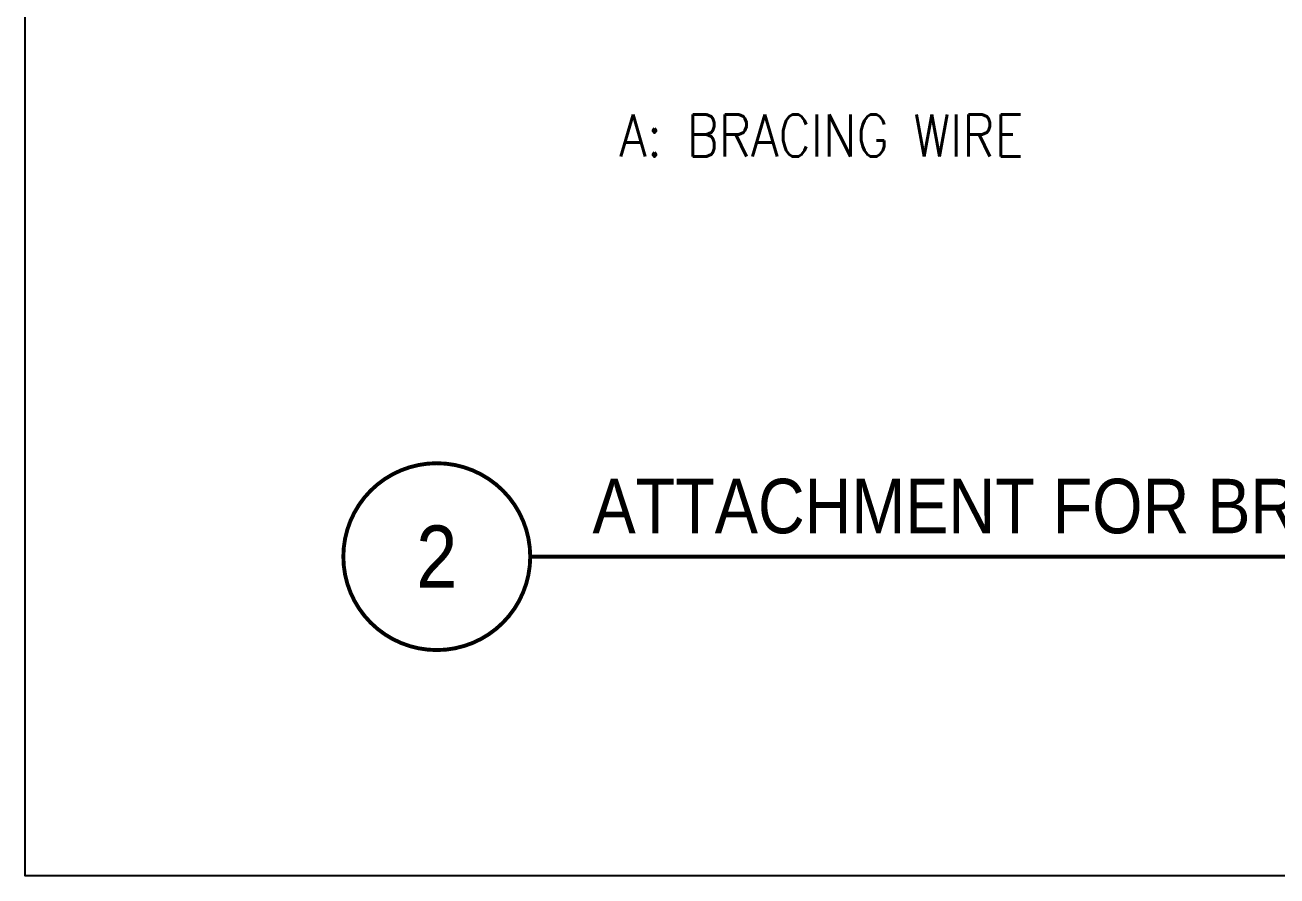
# Model space of a CAD drawing. Header units: inches. Extents: x -16404 to 14624, y -1591 to 16152.
# Drawn here: x -15421.6 to -15361.3, y 2044.3 to 2085.3 of the extents above; entities that cross this region are included whole.
import ezdxf
from ezdxf.enums import TextEntityAlignment as Align

# ---------------------------------------------------------------- set-up
doc = ezdxf.new("R2010")
doc.units = ezdxf.units.IN
doc.header["$LTSCALE"] = 24
doc.header["$MEASUREMENT"] = 0
doc.layers.get('0').update_dxf_attribs({"linetype": 'CONTINUOUS'})
doc.layers.add('DESIGNER COMMENTS', color=221, linetype='CONTINUOUS', plot=False)
doc.layers.add('S-ANNO-NOTE', color=4, linetype='CONTINUOUS')
doc.layers.add('S-NOTE', color=4, linetype='CONTINUOUS')
doc.styles.add('Arial', font='arial.ttf', dxfattribs={"width": 0.85})
doc.styles.add('ROMANS', font='romans.shx', dxfattribs={"width": 0.85})

# ---------------------------------------------------------------- blocks, each defined once
blk = doc.blocks.new('*U332')
at = {"const_width": 0.1875}
for points in [[(-4.5, 1.2e-15, -1), (4.5, 0, 3.732050807568882)], [(-4.5, 0, 1), (4.5, 0, -3.732050807568882)]]:
    blk.add_lwpolyline(points, format="xyb", dxfattribs=at)
blk.add_lwpolyline([(4.5, 0), (82.20909887525063, 0)], dxfattribs=at)
blk.add_circle((0, 0), 4.5)
at = {"style": 'Arial', "width": 0.85}
for tag, p in [('DWG_TITLE_1', (7.5, 6.1875)), ('DWG_TITLE_2', (7.5, 2.4375))]:
    blk.add_attdef(tag, text='', height=2.625, dxfattribs=at).set_placement(p, align=Align.MIDDLE_LEFT)
blk.add_attdef('#', text='', height=3, dxfattribs=at).set_placement((0, 0), align=Align.MIDDLE_CENTER)
blk.add_attdef('SCALE', text='', height=1.125, dxfattribs=at).set_placement((81.08409887525063, -1.125), align=Align.TOP_RIGHT)
blk = doc.blocks.new('A$C37e3ed70')
at = {"layer": 'DESIGNER COMMENTS'}
blk.add_lwpolyline([(-15421.55814950784, 2137.017026890157), (-15304.22645793558, 2137.017026890157), (-15304.22645793558, 2044.27423578361), (-15421.55814950784, 2044.27423578361)], close=True, dxfattribs=at)
at = {"layer": 'S-ANNO-NOTE'}
blk.add_blockref('*U332', (-15401.72919508805, 2059.653504604616), dxfattribs=at).add_auto_attribs({'#': '2', 'DWG_TITLE_2': 'ATTACHMENT FOR BRACING WIRE', 'SCALE': 'SCALE: 1"=1\'-0"'})
at = {"layer": 'S-NOTE', "color": 6, "insert": (-15383.20355468241, 2078.923008871543), "char_height": 2.025, "width": 31.08006526517906, "attachment_point": 8, "style": 'ROMANS'}
blk.add_mtext('A: BRACING WIRE', dxfattribs=at)

msp = doc.modelspace()

# ---------------------------------------------------------------- block references
at = {"layer": 'DESIGNER COMMENTS'}
msp.add_blockref('A$C37e3ed70', (0, 0), dxfattribs=at)

doc.saveas('drawing.dxf')
